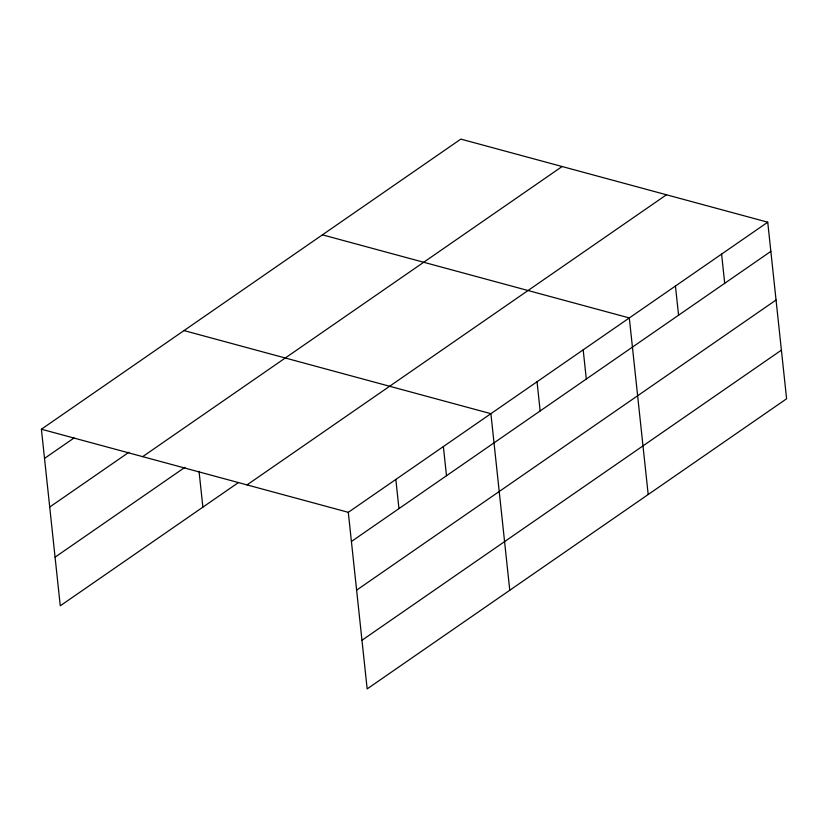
<?xml version="1.0" encoding="UTF-8"?>
<svg xmlns="http://www.w3.org/2000/svg" width="828" height="828" viewBox="0 0 828 828"><rect width="100%" height="100%" fill="white"/><g stroke="black" fill="none" stroke-linecap="round" stroke-linejoin="round"><path stroke-width="1.24" d="M238.526 482.496L60.268 605.806L41.4 429.225L460.834 139.104L767.732 222.194L786.6 398.775L367.166 688.896L348.298 512.325L767.732 222.194M44.515 458.401L74.096 437.94M49.721 507.046L128.94 452.243M142.675 456.642L562.108 166.521M55.072 557.161L185.006 467.282M247.023 484.897L666.457 194.777M351.414 541.502L770.847 251.381M356.609 590.147L776.043 300.026M361.971 640.261L781.404 350.14M322.423 234.841L629.311 317.942L648.189 494.523M184.013 330.579L490.9 413.679L509.769 590.26M41.4 429.225L348.298 512.325M721.592 254.113L724.707 283.29M675.451 286.022L678.567 315.209M583.181 349.851L586.296 379.027M537.041 381.77L540.156 410.947M443.363 446.561L446.489 475.738M395.836 479.443L398.951 508.62M199.051 471.318L202.881 507.16"/></g></svg>
